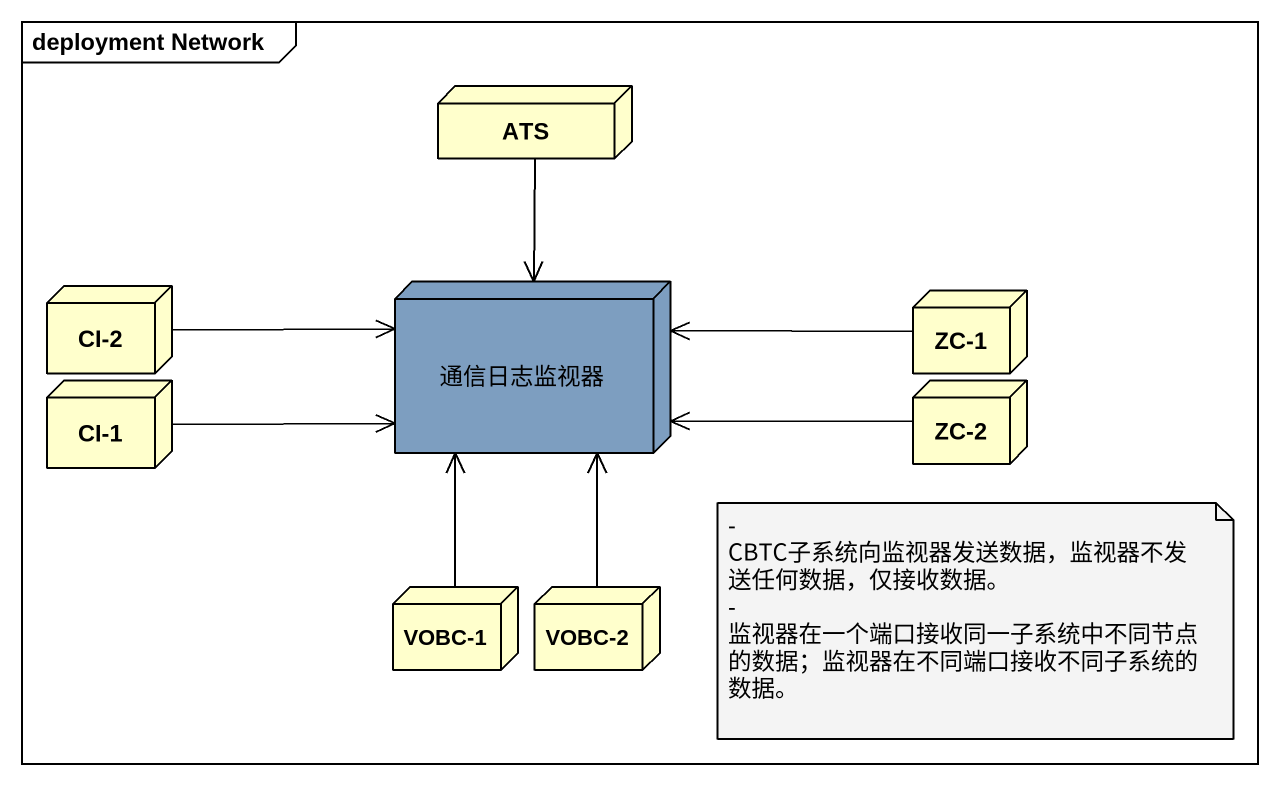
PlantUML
@startuml
mainframe deployment Network
node ATS
node "CI-2" as CI_2
node 通信日志监视器 #7D9EC0
node "ZC-1" as ZC_1
node "CI-1" as CI_1
node "ZC-2" as ZC_2
node "VOBC-1" as VOBC_1
node "VOBC-2" as VOBC_2
ATS --> 通信日志监视器
CI_2 -right-> 通信日志监视器
ZC_1 -left-> 通信日志监视器
CI_1 -right-> 通信日志监视器
ZC_2 -left-> 通信日志监视器
VOBC_1 -up-> 通信日志监视器
VOBC_2 -up-> 通信日志监视器
note as N1
  - CBTC子系统向监视器发送数据，监视器不发送任何数据，仅接收数据。
  - 监视器在一个端口接收同一子系统中不同节点的数据；监视器在不同端口接收不同子系统的数据。
end note
@enduml
